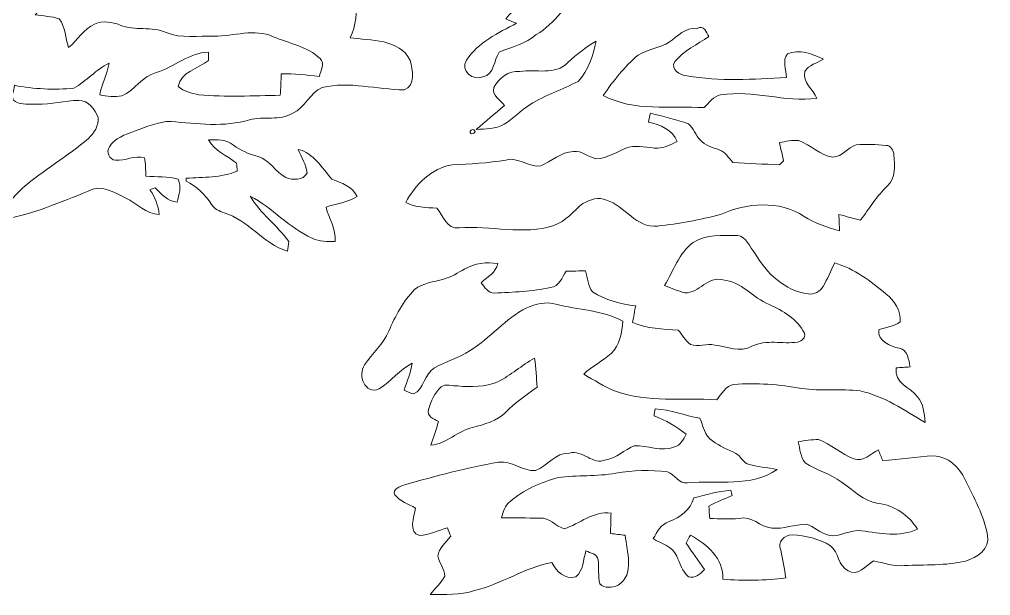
# Model space of a CAD drawing. Header units: centimetres. Extents: x -16.2 to 16.2, y -13.4 to 13.4.
# Drawn here: x -3.21 to 16.17, y -13.43 to -1.94 of the extents above; entities that cross this region are included whole.
import ezdxf

# ---------------------------------------------------------------- set-up
doc = ezdxf.new("R2010")
doc.units = ezdxf.units.CM
doc.header["$MEASUREMENT"] = 0
doc.layers.add('Layer 1', color=7, linetype='Continuous')

msp = doc.modelspace()

# ---------------------------------------------------------------- linework, layer by layer
at = {"layer": 'Layer 1', "color": 252, "lineweight": 9}
for points, knots in [([(-3.48801, 2.70792), (-3.25377, 2.81376), (-3.02199, 2.9337), (-2.76482, 2.97321), (-2.76482, 2.97321), (-2.80045, 2.84092), (-2.85054, 2.71322), (-2.88758, 2.58128), (-2.88758, 2.58128), (-2.65934, 2.57881), (-2.43003, 2.58939), (-2.20461, 2.62679), (-2.20461, 2.62679), (-2, 2.64266), (-1.86876, 2.81517), (-1.68426, 2.88149), (-1.68426, 2.88149), (-1.62288, 2.76578), (-1.59007, 2.61585), (-1.46448, 2.55059), (-1.46448, 2.55059), (-1.34136, 2.47403), (-1.19672, 2.4444), (-1.05843, 2.40665), (-1.05843, 2.40665), (-1.03832, 2.33574), (-1.03832, 2.24649), (-0.97341, 2.19851), (-0.97341, 2.19851), (-0.82278, 2.11808), (-0.63863, 2.15265), (-0.48693, 2.07257), (-0.48693, 2.07257), (-0.20224, 1.89971), (0.15512, 1.88842), (0.47721, 1.93358), (0.47721, 1.93358), (0.61938, 1.92617), (0.80494, 2.02565), (0.92594, 1.91029), (0.92594, 1.91029), (1.00497, 1.81152), (1.06459, 1.69686), (1.12667, 1.58609), (1.12667, 1.58609), (0.62114, 1.38677), (0.07399, 1.40688), (-0.45941, 1.40688), (-0.45941, 1.40688), (-0.63968, 1.41394), (-0.77374, 1.27565), (-0.91661, 1.18816), (-0.91661, 1.18816), (-0.89474, 0.96309), (-0.6866, 0.79834), (-0.45941, 0.85231), (-0.45941, 0.85231), (0.20169, 0.91652), (0.86315, 0.99025), (1.52778, 1.01177), (1.52778, 1.01177), (1.52037, 0.74436), (1.30518, 0.50165), (1.03601, 0.48613), (1.03601, 0.48613), (0.75273, 0.47378), (0.42077, 0.57891), (0.17241, 0.38665), (0.17241, 0.38665), (-0.06783, 0.16933), (-0.41144, 0.15452), (-0.69331, 0.01658), (-0.69331, 0.01658), (-0.78009, -0.08325), (-0.79208, -0.22472), (-0.83865, -0.34502), (-0.83865, -0.34502), (-0.41214, -0.3743), (0.01542, -0.35278), (0.42888, -0.23777), (0.42888, -0.23777), (0.51425, -0.2159), (0.55306, -0.32561), (0.60915, -0.37112), (0.60915, -0.37112), (0.80847, -0.36442), (1.00673, -0.34255), (1.2064, -0.33126), (1.2064, -0.33126), (1.18559, -0.49142), (1.17077, -0.67627), (1.02825, -0.78105), (1.02825, -0.78105), (0.84551, -0.92357), (0.62926, -1.01847), (0.45287, -1.17016), (0.45287, -1.17016), (0.56047, -1.25306), (0.67477, -1.34585), (0.81164, -1.36878), (0.81164, -1.36878), (1.01731, -1.34302), (1.20958, -1.25271), (1.41313, -1.21426), (1.41313, -1.21426), (1.5994, -1.43192), (1.86927, -1.55152), (2.15185, -1.57868), (2.15185, -1.57868), (2.38856, -1.52894), (2.55578, -1.27741), (2.8186, -1.32186), (2.8186, -1.32186), (3.04896, -1.39347), (3.26874, -1.52365), (3.51745, -1.51518), (3.51745, -1.51518), (3.52592, -1.78541), (3.51357, -2.05951), (3.38869, -2.30434), (3.38869, -2.30434), (3.79367, -2.35479), (4.37576, -2.3248), (4.58813, -2.75378), (4.58813, -2.75378), (4.62835, -2.93088), (4.70878, -3.26778), (4.46854, -3.34045), (4.46854, -3.34045), (3.92314, -3.33975), (3.37634, -3.16265), (2.83377, -3.29635), (2.83377, -3.29635), (2.58506, -3.39831), (2.49051, -3.69746), (2.24604, -3.80647), (2.24604, -3.80647), (1.98922, -3.96804), (1.66431, -3.86221), (1.38561, -3.93876), (1.38561, -3.93876), (0.87656, -4.08975), (0.33786, -4.0192), (-0.18143, -3.97122), (-0.18143, -3.97122), (-0.43684, -3.97016), (-0.6732, -4.08517), (-0.90921, -4.16701), (-0.90921, -4.16701), (-1.09618, -4.23016), (-1.30291, -4.306), (-1.41333, -4.48133), (-1.41333, -4.48133), (-1.48318, -4.5787), (-1.41156, -4.73392), (-1.29338, -4.74592), (-1.29338, -4.74592), (-1.09653, -4.75474), (-0.90568, -4.65067), (-0.70918, -4.69441), (-0.70918, -4.69441), (-0.68943, -4.81471), (-0.68872, -4.93889), (-0.68343, -5.0613), (-0.68343, -5.0613), (-0.47106, -5.08846), (-0.24493, -5.0553), (-0.03926, -5.1241), (-0.03926, -5.1241), (0.03377, -5.26873), (-0.02585, -5.43595), (-0.06042, -5.58341), (-0.06042, -5.58341), (-0.25304, -5.56436), (-0.37263, -5.41478), (-0.5021, -5.29413), (-0.5021, -5.29413), (-0.53597, -5.30648), (-0.56983, -5.31918), (-0.60335, -5.33223), (-0.60335, -5.33223), (-0.50457, -5.48252), (-0.43331, -5.64691), (-0.41814, -5.82895), (-0.41814, -5.82895), (-0.68378, -5.81942), (-0.86123, -5.60881), (-1.0856, -5.4998), (-1.0856, -5.4998), (-1.30926, -5.38409), (-1.58266, -5.21688), (-1.8349, -5.36081), (-1.8349, -5.36081), (-2.38664, -5.58694), (-2.94403, -5.81907), (-3.53176, -5.93055), (-3.53176, -5.93055), (-3.53458, -5.65503), (-3.31233, -5.4744), (-3.14017, -5.29343), (-3.14017, -5.29343), (-2.72284, -4.94065), (-2.24482, -4.66584), (-1.83066, -4.30918), (-1.83066, -4.30918), (-1.71989, -4.20405), (-1.61758, -4.05483), (-1.63593, -3.89572), (-1.63593, -3.89572), (-1.69731, -3.73203), (-1.83066, -3.54506), (-2.02398, -3.55141), (-2.02398, -3.55141), (-2.30338, -3.55706), (-2.57538, -3.64031), (-2.85583, -3.62479), (-2.85583, -3.62479), (-2.99977, -3.61985), (-3.15781, -3.65266), (-3.28658, -3.57328), (-3.28658, -3.57328), (-3.40687, -3.51049), (-3.30739, -3.35738), (-3.30739, -3.25155), (-3.30739, -3.25155), (-2.91757, -3.32669), (-2.5147, -3.34468), (-2.12029, -3.31011), (-2.12029, -3.31011), (-1.87053, -3.16935), (-1.68073, -2.9344), (-1.41826, -2.80987), (-1.41826, -2.80987), (-1.45672, -3.02754), (-1.56502, -3.22545), (-1.60524, -3.44346), (-1.60524, -3.44346), (-1.45919, -3.46533), (-1.31031, -3.4932), (-1.16285, -3.46075), (-1.16285, -3.46075), (-0.90568, -3.34927), (-0.75645, -3.07234), (-0.47917, -2.99579), (-0.47917, -2.99579), (-0.11616, -2.89242), (0.17029, -2.60138), (0.56258, -2.58868), (0.56258, -2.58868), (0.56329, -2.64407), (0.56435, -2.69981), (0.56576, -2.7559), (0.56576, -2.7559), (0.37173, -2.91888), (-0.00292, -2.97885), (-0.0382, -3.27766), (-0.0382, -3.27766), (0.07363, -3.37573), (0.22744, -3.40748), (0.36926, -3.44064), (0.36926, -3.44064), (0.91042, -3.4858), (1.45476, -3.45898), (1.99733, -3.45087), (1.99733, -3.45087), (2.00368, -3.308), (2.01003, -3.16547), (2.01638, -3.02366), (2.01638, -3.02366), (2.27109, -3.0166), (2.52473, -3.04341), (2.77697, -3.07728), (2.77697, -3.07728), (2.7999, -2.96016), (2.89797, -2.81552), (2.79073, -2.71745), (2.79073, -2.71745), (2.53567, -2.47227), (2.17125, -2.41829), (1.85763, -2.28177), (1.85763, -2.28177), (1.4791, -2.11384), (1.07129, -2.27189), (0.679, -2.27189), (0.679, -2.27189), (0.36079, -2.25672), (0.0246, -2.32727), (-0.27809, -2.19745), (-0.27809, -2.19745), (-0.57019, -2.06551), (-0.90533, -2.17558), (-1.19637, -2.04858), (-1.19637, -2.04858), (-1.35865, -1.99072), (-1.54491, -1.95509), (-1.70613, -2.03129), (-1.70613, -2.03129), (-1.92838, -2.12584), (-2.04268, -2.35514), (-2.22789, -2.49837), (-2.22789, -2.49837), (-2.29068, -2.30999), (-2.28786, -2.08774), (-2.41169, -1.92652), (-2.41169, -1.92652), (-2.5662, -1.87395), (-2.73166, -1.87184), (-2.89111, -1.84432), (-2.89111, -1.84432), (-2.72001, -1.60337), (-2.39193, -1.65488), (-2.16439, -1.50495), (-2.16439, -1.50495), (-2.09983, -1.43616), (-2.05221, -1.35431), (-2.00635, -1.27282), (-2.00635, -1.27282), (-2.24906, -1.21214), (-2.50235, -1.20403), (-2.74189, -1.12995), (-2.74189, -1.12995), (-3.18639, -0.98566), (-3.66193, -0.97084), (-4.12442, -1.01423), (-4.12442, -1.01423), (-4.15123, -0.97014), (-4.17805, -0.92604), (-4.2045, -0.8823), (-4.2045, -0.8823), (-4.08738, -0.77787), (-3.98472, -0.63182), (-3.82033, -0.60184), (-3.82033, -0.60184), (-3.57726, -0.56727), (-3.34196, -0.496), (-3.11089, -0.41416), (-3.11089, -0.41416), (-3.21285, -0.32385), (-3.29963, -0.20073), (-3.4351, -0.16157), (-3.4351, -0.16157), (-3.65876, -0.13511), (-3.87889, -0.19015), (-4.10079, -0.20567), (-4.10079, -0.20567), (-4.05069, -0.08255), (-4.04505, 0.09702), (-3.90111, 0.15487), (-3.90111, 0.15487), (-3.71696, 0.21872), (-3.51553, 0.20497), (-3.3282, 0.25894), (-3.3282, 0.25894), (-3.11901, 0.32173), (-2.91228, 0.39547), (-2.71155, 0.48295), (-2.71155, 0.48295), (-2.71366, 0.50906), (-2.71825, 0.56198), (-2.72037, 0.58844), (-2.72037, 0.58844), (-3.07173, 0.74613), (-3.39558, 0.98284), (-3.59737, 1.31657), (-3.59737, 1.31657), (-3.37124, 1.53282), (-3.04069, 1.43404), (-2.76376, 1.43757), (-2.76376, 1.43757), (-2.63958, 1.44251), (-2.52563, 1.5427), (-2.51787, 1.66935), (-2.51787, 1.66935), (-2.45508, 1.91382), (-2.62335, 2.13254), (-2.77646, 2.29905), (-2.77646, 2.29905), (-2.95779, 2.50261), (-3.23966, 2.52765), (-3.48942, 2.58022), (-3.48942, 2.58022), (-3.48907, 2.6229), (-3.48872, 2.66559), (-3.48801, 2.70792)], [0, 0, 0, 0, 0.01030928, 0.01030928, 0.01030928, 0.01030928, 0.02061856, 0.02061856, 0.02061856, 0.02061856, 0.03092784, 0.03092784, 0.03092784, 0.03092784, 0.04123711, 0.04123711, 0.04123711, 0.04123711, 0.05154639, 0.05154639, 0.05154639, 0.05154639, 0.06185567, 0.06185567, 0.06185567, 0.06185567, 0.07216495, 0.07216495, 0.07216495, 0.07216495, 0.08247423, 0.08247423, 0.08247423, 0.08247423, 0.09278351, 0.09278351, 0.09278351, 0.09278351, 0.10309278, 0.10309278, 0.10309278, 0.10309278, 0.11340206, 0.11340206, 0.11340206, 0.11340206, 0.12371134, 0.12371134, 0.12371134, 0.12371134, 0.13402062, 0.13402062, 0.13402062, 0.13402062, 0.1443299, 0.1443299, 0.1443299, 0.1443299, 0.15463918, 0.15463918, 0.15463918, 0.15463918, 0.16494845, 0.16494845, 0.16494845, 0.16494845, 0.17525773, 0.17525773, 0.17525773, 0.17525773, 0.18556701, 0.18556701, 0.18556701, 0.18556701, 0.19587629, 0.19587629, 0.19587629, 0.19587629, 0.20618557, 0.20618557, 0.20618557, 0.20618557, 0.21649485, 0.21649485, 0.21649485, 0.21649485, 0.22680412, 0.22680412, 0.22680412, 0.22680412, 0.2371134, 0.2371134, 0.2371134, 0.2371134, 0.24742268, 0.24742268, 0.24742268, 0.24742268, 0.25773196, 0.25773196, 0.25773196, 0.25773196, 0.26804124, 0.26804124, 0.26804124, 0.26804124, 0.27835052, 0.27835052, 0.27835052, 0.27835052, 0.28865979, 0.28865979, 0.28865979, 0.28865979, 0.29896907, 0.29896907, 0.29896907, 0.29896907, 0.30927835, 0.30927835, 0.30927835, 0.30927835, 0.31958763, 0.31958763, 0.31958763, 0.31958763, 0.32989691, 0.32989691, 0.32989691, 0.32989691, 0.34020619, 0.34020619, 0.34020619, 0.34020619, 0.35051546, 0.35051546, 0.35051546, 0.35051546, 0.36082474, 0.36082474, 0.36082474, 0.36082474, 0.37113402, 0.37113402, 0.37113402, 0.37113402, 0.3814433, 0.3814433, 0.3814433, 0.3814433, 0.39175258, 0.39175258, 0.39175258, 0.39175258, 0.40206186, 0.40206186, 0.40206186, 0.40206186, 0.41237113, 0.41237113, 0.41237113, 0.41237113, 0.42268041, 0.42268041, 0.42268041, 0.42268041, 0.43298969, 0.43298969, 0.43298969, 0.43298969, 0.44329897, 0.44329897, 0.44329897, 0.44329897, 0.45360825, 0.45360825, 0.45360825, 0.45360825, 0.46391753, 0.46391753, 0.46391753, 0.46391753, 0.4742268, 0.4742268, 0.4742268, 0.4742268, 0.48453608, 0.48453608, 0.48453608, 0.48453608, 0.49484536, 0.49484536, 0.49484536, 0.49484536, 0.50515464, 0.50515464, 0.50515464, 0.50515464, 0.51546392, 0.51546392, 0.51546392, 0.51546392, 0.5257732, 0.5257732, 0.5257732, 0.5257732, 0.53608247, 0.53608247, 0.53608247, 0.53608247, 0.54639175, 0.54639175, 0.54639175, 0.54639175, 0.55670103, 0.55670103, 0.55670103, 0.55670103, 0.56701031, 0.56701031, 0.56701031, 0.56701031, 0.57731959, 0.57731959, 0.57731959, 0.57731959, 0.58762887, 0.58762887, 0.58762887, 0.58762887, 0.59793814, 0.59793814, 0.59793814, 0.59793814, 0.60824742, 0.60824742, 0.60824742, 0.60824742, 0.6185567, 0.6185567, 0.6185567, 0.6185567, 0.62886598, 0.62886598, 0.62886598, 0.62886598, 0.63917526, 0.63917526, 0.63917526, 0.63917526, 0.64948454, 0.64948454, 0.64948454, 0.64948454, 0.65979381, 0.65979381, 0.65979381, 0.65979381, 0.67010309, 0.67010309, 0.67010309, 0.67010309, 0.68041237, 0.68041237, 0.68041237, 0.68041237, 0.69072165, 0.69072165, 0.69072165, 0.69072165, 0.70103093, 0.70103093, 0.70103093, 0.70103093, 0.71134021, 0.71134021, 0.71134021, 0.71134021, 0.72164948, 0.72164948, 0.72164948, 0.72164948, 0.73195876, 0.73195876, 0.73195876, 0.73195876, 0.74226804, 0.74226804, 0.74226804, 0.74226804, 0.75257732, 0.75257732, 0.75257732, 0.75257732, 0.7628866, 0.7628866, 0.7628866, 0.7628866, 0.77319588, 0.77319588, 0.77319588, 0.77319588, 0.78350515, 0.78350515, 0.78350515, 0.78350515, 0.79381443, 0.79381443, 0.79381443, 0.79381443, 0.80412371, 0.80412371, 0.80412371, 0.80412371, 0.81443299, 0.81443299, 0.81443299, 0.81443299, 0.82474227, 0.82474227, 0.82474227, 0.82474227, 0.83505155, 0.83505155, 0.83505155, 0.83505155, 0.84536082, 0.84536082, 0.84536082, 0.84536082, 0.8556701, 0.8556701, 0.8556701, 0.8556701, 0.86597938, 0.86597938, 0.86597938, 0.86597938, 0.87628866, 0.87628866, 0.87628866, 0.87628866, 0.88659794, 0.88659794, 0.88659794, 0.88659794, 0.89690722, 0.89690722, 0.89690722, 0.89690722, 0.90721649, 0.90721649, 0.90721649, 0.90721649, 0.91752577, 0.91752577, 0.91752577, 0.91752577, 0.92783505, 0.92783505, 0.92783505, 0.92783505, 0.93814433, 0.93814433, 0.93814433, 0.93814433, 0.94845361, 0.94845361, 0.94845361, 0.94845361, 0.95876289, 0.95876289, 0.95876289, 0.95876289, 0.96907216, 0.96907216, 0.96907216, 0.96907216, 0.97938144, 0.97938144, 0.97938144, 0.97938144, 1, 1, 1, 1]), ([(6.88154, -0.04798), (7.1747, -0.01446), (7.45833, 0.08643), (7.7536, 0.09843), (7.7536, 0.09843), (7.80829, 0.04022), (7.84497, -0.0321), (7.8866, -0.10019), (7.8866, -0.10019), (8.11697, -0.04974), (8.35156, -0.00317), (8.58898, -0.01552), (8.58898, -0.01552), (8.54171, -0.16651), (8.5209, -0.33196), (8.43729, -0.46813), (8.43729, -0.46813), (8.23867, -0.66887), (7.9688, -0.76165), (7.7282, -0.89817), (7.7282, -0.89817), (7.78641, -1.03364), (7.88519, -1.16699), (8.04394, -1.1878), (8.04394, -1.1878), (8.31417, -1.17969), (8.55512, -1.05022), (8.80488, -0.96308), (8.80488, -0.96308), (8.91565, -1.16805), (8.91601, -1.40229), (8.92342, -1.62983), (8.92342, -1.62983), (8.65213, -1.56527), (8.39249, -1.35572), (8.10109, -1.43192), (8.10109, -1.43192), (7.67846, -1.57339), (7.49043, -2.03412), (7.10273, -2.23732), (7.10273, -2.23732), (6.89318, -2.43346), (6.61272, -2.47967), (6.3626, -2.59292), (6.3626, -2.59292), (6.2543, -2.75096), (6.26912, -3.03389), (6.04016, -3.08363), (6.04016, -3.08363), (5.8486, -3.17182), (5.57944, -2.96227), (5.71137, -2.75096), (5.71137, -2.75096), (5.93997, -2.39571), (6.34567, -2.20768), (6.70797, -2.01507), (6.70797, -2.01507), (6.63706, -1.98684), (6.56721, -1.95686), (6.49772, -1.92687), (6.49772, -1.92687), (6.5852, -1.81857), (6.68434, -1.72085), (6.78135, -1.62137), (6.78135, -1.62137), (6.76689, -1.57162), (6.75242, -1.52223), (6.73796, -1.47355), (6.73796, -1.47355), (6.60108, -1.55293), (6.46808, -1.63971), (6.32521, -1.7078), (6.32521, -1.7078), (6.29346, -1.49825), (6.33826, -1.25624), (6.52417, -1.13242), (6.52417, -1.13242), (6.74043, -0.98425), (7.02865, -0.84278), (6.99125, -0.52599), (6.99125, -0.52599), (6.78276, -0.52458), (6.5718, -0.49389), (6.37954, -0.40993), (6.37954, -0.40993), (6.38165, -0.37782), (6.38589, -0.31362), (6.388, -0.28116), (6.388, -0.28116), (6.54499, -0.18838), (6.68539, -0.04515), (6.88154, -0.04798)], [0, 0, 0, 0, 0.04166667, 0.04166667, 0.04166667, 0.04166667, 0.08333333, 0.08333333, 0.08333333, 0.08333333, 0.125, 0.125, 0.125, 0.125, 0.16666667, 0.16666667, 0.16666667, 0.16666667, 0.20833333, 0.20833333, 0.20833333, 0.20833333, 0.25, 0.25, 0.25, 0.25, 0.29166667, 0.29166667, 0.29166667, 0.29166667, 0.33333333, 0.33333333, 0.33333333, 0.33333333, 0.375, 0.375, 0.375, 0.375, 0.41666667, 0.41666667, 0.41666667, 0.41666667, 0.45833333, 0.45833333, 0.45833333, 0.45833333, 0.5, 0.5, 0.5, 0.5, 0.54166667, 0.54166667, 0.54166667, 0.54166667, 0.58333333, 0.58333333, 0.58333333, 0.58333333, 0.625, 0.625, 0.625, 0.625, 0.66666667, 0.66666667, 0.66666667, 0.66666667, 0.70833333, 0.70833333, 0.70833333, 0.70833333, 0.75, 0.75, 0.75, 0.75, 0.79166667, 0.79166667, 0.79166667, 0.79166667, 0.83333333, 0.83333333, 0.83333333, 0.83333333, 0.875, 0.875, 0.875, 0.875, 0.91666667, 0.91666667, 0.91666667, 0.91666667, 1, 1, 1, 1]), ([(9.75774, -2.38619), (9.92636, -2.27683), (10.07382, -2.0888), (10.30137, -2.12231), (10.30137, -2.12231), (10.46047, -2.03412), (10.4901, -2.19287), (10.54584, -2.27894), (10.54584, -2.27894), (10.31336, -2.43593), (10.04984, -2.56152), (9.86463, -2.77707), (9.86463, -2.77707), (9.77044, -2.93088), (9.97575, -3.05964), (10.10875, -3.06105), (10.10875, -3.06105), (10.76315, -3.18064), (11.43414, -3.12984), (12.09454, -3.09598), (12.09454, -3.09598), (12.09136, -2.94358), (12.00422, -2.75272), (12.11359, -2.62396), (12.11359, -2.62396), (12.34536, -2.53047), (12.61629, -2.61761), (12.82972, -2.73156), (12.82972, -2.73156), (12.70731, -2.81093), (12.53515, -2.83986), (12.46248, -2.97815), (12.46248, -2.97815), (12.41062, -3.20005), (12.62723, -3.32846), (12.70272, -3.51155), (12.70272, -3.51155), (12.0589, -3.59445), (11.42426, -3.33763), (10.78114, -3.4417), (10.78114, -3.4417), (10.63509, -3.46675), (10.55325, -3.60503), (10.45094, -3.6957), (10.45094, -3.6957), (9.77961, -3.66042), (9.0543, -3.7786), (8.43764, -3.45546), (8.43764, -3.45546), (8.63978, -3.163), (8.86203, -2.87796), (9.13544, -2.64865), (9.13544, -2.64865), (9.32699, -2.52765), (9.56865, -2.5146), (9.75774, -2.38619)], [0, 0, 0, 0, 0.06666667, 0.06666667, 0.06666667, 0.06666667, 0.13333333, 0.13333333, 0.13333333, 0.13333333, 0.2, 0.2, 0.2, 0.2, 0.26666667, 0.26666667, 0.26666667, 0.26666667, 0.33333333, 0.33333333, 0.33333333, 0.33333333, 0.4, 0.4, 0.4, 0.4, 0.46666667, 0.46666667, 0.46666667, 0.46666667, 0.53333333, 0.53333333, 0.53333333, 0.53333333, 0.6, 0.6, 0.6, 0.6, 0.66666667, 0.66666667, 0.66666667, 0.66666667, 0.73333333, 0.73333333, 0.73333333, 0.73333333, 0.8, 0.8, 0.8, 0.8, 0.86666667, 0.86666667, 0.86666667, 0.86666667, 1, 1, 1, 1]), ([(7.73138, -2.7947), (7.90777, -2.63878), (8.09298, -2.49202), (8.29618, -2.37172), (8.29618, -2.37172), (8.24114, -2.65783), (8.14095, -2.9591), (7.93811, -3.17253), (7.93811, -3.17253), (7.62414, -3.33587), (7.28441, -3.44911), (6.98032, -3.63255), (6.98032, -3.63255), (6.7944, -3.74791), (6.64765, -3.91477), (6.46032, -4.02766), (6.46032, -4.02766), (6.29275, -4.12785), (6.09343, -4.1208), (5.9054, -4.13032), (5.9054, -4.13032), (6.09379, -3.97192), (6.27652, -3.80612), (6.47161, -3.65583), (6.47161, -3.65583), (6.39647, -3.54788), (6.20279, -3.45369), (6.25571, -3.2953), (6.25571, -3.2953), (6.35625, -3.11185), (6.54957, -2.94852), (6.77465, -2.97885), (6.77465, -2.97885), (7.08721, -2.92065), (7.48832, -3.06317), (7.73138, -2.7947)], [0, 0, 0, 0, 0.1, 0.1, 0.1, 0.1, 0.2, 0.2, 0.2, 0.2, 0.3, 0.3, 0.3, 0.3, 0.4, 0.4, 0.4, 0.4, 0.5, 0.5, 0.5, 0.5, 0.6, 0.6, 0.6, 0.6, 0.7, 0.7, 0.7, 0.7, 0.8, 0.8, 0.8, 0.8, 1, 1, 1, 1]), ([(9.38132, -3.80435), (9.63497, -3.8735), (9.89109, -3.93806), (10.14191, -4.01849), (10.14191, -4.01849), (10.23998, -4.10951), (10.2802, -4.24638), (10.3758, -4.34163), (10.3758, -4.34163), (10.46788, -4.4577), (10.62416, -4.48486), (10.75292, -4.53954), (10.75292, -4.53954), (10.87534, -4.5787), (10.93884, -4.70217), (11.02632, -4.78825), (11.02632, -4.78825), (11.3343, -4.81295), (11.64298, -4.82177), (11.95201, -4.83376), (11.95201, -4.83376), (11.97988, -4.80695), (12.00775, -4.78084), (12.03633, -4.75474), (12.03633, -4.75474), (12.01093, -4.63373), (11.98024, -4.51414), (11.95201, -4.3942), (11.95201, -4.3942), (12.08042, -4.37338), (12.21095, -4.33458), (12.34183, -4.35433), (12.34183, -4.35433), (12.57714, -4.43724), (12.76446, -4.64996), (13.01917, -4.68101), (13.01917, -4.68101), (13.21214, -4.68453), (13.31515, -4.49086), (13.48448, -4.43583), (13.48448, -4.43583), (13.68098, -4.4203), (13.88065, -4.43477), (14.07856, -4.44817), (14.07856, -4.44817), (14.17734, -4.45029), (14.2299, -4.55154), (14.23801, -4.63903), (14.23801, -4.63903), (14.25953, -4.84434), (14.27329, -5.10046), (14.1089, -5.25533), (14.1089, -5.25533), (13.8997, -5.45818), (13.74271, -5.70477), (13.57409, -5.94007), (13.57409, -5.94007), (13.42839, -5.90479), (13.28516, -5.86705), (13.14158, -5.82824), (13.14158, -5.82824), (13.14158, -5.93654), (13.14722, -6.0452), (13.15322, -6.15385), (13.15322, -6.15385), (12.9091, -6.07871), (12.66145, -6.00604), (12.4452, -5.86669), (12.4452, -5.86669), (11.95448, -5.5372), (11.2962, -5.59188), (10.77691, -5.83036), (10.77691, -5.83036), (10.36592, -5.93231), (9.94541, -6.01204), (9.5242, -6.05825), (9.5242, -6.05825), (9.09945, -6.11046), (8.87367, -5.64903), (8.50255, -5.54214), (8.50255, -5.54214), (8.34733, -5.4617), (8.17482, -5.53473), (8.03512, -5.60599), (8.03512, -5.60599), (7.84356, -5.75521), (7.69575, -5.96547), (7.45515, -6.04485), (7.45515, -6.04485), (6.83956, -6.24946), (6.1908, -6.04132), (5.5618, -6.09459), (5.5618, -6.09459), (5.32191, -6.12634), (5.24042, -5.8487), (5.11941, -5.70265), (5.11941, -5.70265), (4.90916, -5.68678), (4.69114, -5.68889), (4.49994, -5.58976), (4.49994, -5.58976), (4.68585, -5.22887), (5.01252, -4.90925), (5.42245, -4.83411), (5.42245, -4.83411), (5.78158, -4.82388), (6.13965, -4.80095), (6.49489, -4.74098), (6.49489, -4.74098), (6.73796, -4.67042), (6.94927, -4.89373), (7.19092, -4.85951), (7.19092, -4.85951), (7.40788, -4.76215), (7.59697, -4.58399), (7.84568, -4.56882), (7.84568, -4.56882), (8.01501, -4.55295), (8.13849, -4.68348), (8.29371, -4.71664), (8.29371, -4.71664), (8.52936, -4.70888), (8.73221, -4.55824), (8.94882, -4.4831), (8.94882, -4.4831), (9.14179, -4.44182), (9.33299, -4.50144), (9.52561, -4.50568), (9.52561, -4.50568), (9.66495, -4.49933), (9.7909, -4.42983), (9.91472, -4.37233), (9.91472, -4.37233), (9.8237, -4.13103), (9.57041, -4.04177), (9.34181, -3.98462), (9.34181, -3.98462), (9.35451, -3.9243), (9.36756, -3.86433), (9.38132, -3.80435)], [0, 0, 0, 0, 0.02777778, 0.02777778, 0.02777778, 0.02777778, 0.05555556, 0.05555556, 0.05555556, 0.05555556, 0.08333333, 0.08333333, 0.08333333, 0.08333333, 0.11111111, 0.11111111, 0.11111111, 0.11111111, 0.13888889, 0.13888889, 0.13888889, 0.13888889, 0.16666667, 0.16666667, 0.16666667, 0.16666667, 0.19444444, 0.19444444, 0.19444444, 0.19444444, 0.22222222, 0.22222222, 0.22222222, 0.22222222, 0.25, 0.25, 0.25, 0.25, 0.27777778, 0.27777778, 0.27777778, 0.27777778, 0.30555556, 0.30555556, 0.30555556, 0.30555556, 0.33333333, 0.33333333, 0.33333333, 0.33333333, 0.36111111, 0.36111111, 0.36111111, 0.36111111, 0.38888889, 0.38888889, 0.38888889, 0.38888889, 0.41666667, 0.41666667, 0.41666667, 0.41666667, 0.44444444, 0.44444444, 0.44444444, 0.44444444, 0.47222222, 0.47222222, 0.47222222, 0.47222222, 0.5, 0.5, 0.5, 0.5, 0.52777778, 0.52777778, 0.52777778, 0.52777778, 0.55555556, 0.55555556, 0.55555556, 0.55555556, 0.58333333, 0.58333333, 0.58333333, 0.58333333, 0.61111111, 0.61111111, 0.61111111, 0.61111111, 0.63888889, 0.63888889, 0.63888889, 0.63888889, 0.66666667, 0.66666667, 0.66666667, 0.66666667, 0.69444444, 0.69444444, 0.69444444, 0.69444444, 0.72222222, 0.72222222, 0.72222222, 0.72222222, 0.75, 0.75, 0.75, 0.75, 0.77777778, 0.77777778, 0.77777778, 0.77777778, 0.80555556, 0.80555556, 0.80555556, 0.80555556, 0.83333333, 0.83333333, 0.83333333, 0.83333333, 0.86111111, 0.86111111, 0.86111111, 0.86111111, 0.88888889, 0.88888889, 0.88888889, 0.88888889, 0.91666667, 0.91666667, 0.91666667, 0.91666667, 0.94444444, 0.94444444, 0.94444444, 0.94444444, 1, 1, 1, 1]), ([(5.86095, -4.13914), (5.92692, -4.18077), (5.81615, -4.25273), (5.78334, -4.19488), (5.78334, -4.19488), (5.76464, -4.15184), (5.82673, -4.12185), (5.86095, -4.13914)], [0, 0, 0, 0, 0.33333333, 0.33333333, 0.33333333, 0.33333333, 1, 1, 1, 1]), ([(0.56541, -4.33916), (0.73474, -4.3314), (0.92312, -4.32858), (1.0607, -4.44606), (1.0607, -4.44606), (1.21205, -4.54554), (1.37397, -4.63091), (1.55248, -4.67042), (1.55248, -4.67042), (1.78108, -4.74274), (1.90455, -4.97699), (2.10881, -5.09058), (2.10881, -5.09058), (2.24639, -5.14279), (2.451, -5.15338), (2.53214, -5.00203), (2.53214, -5.00203), (2.51803, -4.83129), (2.41043, -4.68771), (2.35399, -4.53002), (2.35399, -4.53002), (2.6662, -4.60304), (2.82918, -4.89902), (3.02497, -5.12339), (3.02497, -5.12339), (3.21794, -5.19642), (3.43349, -5.2645), (3.52768, -5.46841), (3.52768, -5.46841), (3.33965, -5.58623), (3.11634, -5.6134), (2.90891, -5.68078), (2.90891, -5.68078), (2.96888, -5.90903), (3.11175, -6.11928), (3.09482, -6.36411), (3.09482, -6.36411), (2.93854, -6.37222), (2.77697, -6.36764), (2.63233, -6.30131), (2.63233, -6.30131), (2.17478, -6.09141), (1.83823, -5.69736), (1.39867, -5.45853), (1.39867, -5.45853), (1.59234, -5.80919), (1.93983, -6.04026), (2.16455, -6.36764), (2.16455, -6.36764), (2.16737, -6.4322), (2.15044, -6.49534), (2.1395, -6.55849), (2.1395, -6.55849), (1.65514, -6.41173), (1.36092, -5.94078), (0.87902, -5.79296), (0.87902, -5.79296), (0.78377, -5.75839), (0.68217, -5.71888), (0.62679, -5.62822), (0.62679, -5.62822), (0.50226, -5.43101), (0.32763, -5.2645), (0.11667, -5.16361), (0.11667, -5.16361), (0.11808, -5.14914), (0.12055, -5.11986), (0.12196, -5.1054), (0.12196, -5.1054), (0.46204, -5.07718), (0.81799, -5.10258), (1.13761, -4.96111), (1.13761, -4.96111), (1.13373, -4.90749), (1.1302, -4.85422), (1.12667, -4.8013), (1.12667, -4.8013), (0.93723, -4.65314), (0.68641, -4.56071), (0.56541, -4.33916)], [0, 0, 0, 0, 0.04761905, 0.04761905, 0.04761905, 0.04761905, 0.0952381, 0.0952381, 0.0952381, 0.0952381, 0.14285714, 0.14285714, 0.14285714, 0.14285714, 0.19047619, 0.19047619, 0.19047619, 0.19047619, 0.23809524, 0.23809524, 0.23809524, 0.23809524, 0.28571429, 0.28571429, 0.28571429, 0.28571429, 0.33333333, 0.33333333, 0.33333333, 0.33333333, 0.38095238, 0.38095238, 0.38095238, 0.38095238, 0.42857143, 0.42857143, 0.42857143, 0.42857143, 0.47619048, 0.47619048, 0.47619048, 0.47619048, 0.52380952, 0.52380952, 0.52380952, 0.52380952, 0.57142857, 0.57142857, 0.57142857, 0.57142857, 0.61904762, 0.61904762, 0.61904762, 0.61904762, 0.66666667, 0.66666667, 0.66666667, 0.66666667, 0.71428571, 0.71428571, 0.71428571, 0.71428571, 0.76190476, 0.76190476, 0.76190476, 0.76190476, 0.80952381, 0.80952381, 0.80952381, 0.80952381, 0.85714286, 0.85714286, 0.85714286, 0.85714286, 0.9047619, 0.9047619, 0.9047619, 0.9047619, 1, 1, 1, 1]), ([(10.23046, -6.38704), (10.48869, -6.21947), (10.82171, -6.24805), (11.11452, -6.24628), (11.11452, -6.24628), (11.29832, -6.2618), (11.35441, -6.48511), (11.46624, -6.60012), (11.46624, -6.60012), (11.69166, -6.99593), (12.06032, -7.34871), (12.52916, -7.41045), (12.52916, -7.41045), (12.64487, -7.42773), (12.7694, -7.36282), (12.82655, -7.26122), (12.82655, -7.26122), (12.91263, -7.11059), (12.97719, -6.94831), (13.05762, -6.7945), (13.05762, -6.7945), (13.44638, -6.90386), (13.77411, -7.15433), (14.0782, -7.41045), (14.0782, -7.41045), (14.24683, -7.5445), (14.38512, -7.74347), (14.36219, -7.97066), (14.36219, -7.97066), (14.23978, -8.06838), (14.07362, -8.06697), (13.93498, -8.13047), (13.93498, -8.13047), (13.91593, -8.35695), (14.16569, -8.45573), (14.3449, -8.49453), (14.3449, -8.49453), (14.51424, -8.52981), (14.53329, -8.72666), (14.55975, -8.86566), (14.55975, -8.86566), (14.46697, -8.87448), (14.37419, -8.88047), (14.2814, -8.88576), (14.2814, -8.88576), (14.23731, -9.18492), (14.55904, -9.27029), (14.70791, -9.46115), (14.70791, -9.46115), (14.83456, -9.60014), (14.83985, -9.79558), (14.86031, -9.97232), (14.86031, -9.97232), (14.44968, -9.72643), (14.03975, -9.45338), (13.56632, -9.34543), (13.56632, -9.34543), (13.17721, -9.30134), (12.78457, -9.35178), (12.39616, -9.29569), (12.39616, -9.29569), (11.95166, -9.21914), (11.49658, -9.17645), (11.04679, -9.21702), (11.04679, -9.21702), (10.87922, -9.23748), (10.80266, -9.40929), (10.70177, -9.52006), (10.70177, -9.52006), (10.02796, -9.48901), (9.33087, -9.57721), (8.68247, -9.35002), (8.68247, -9.35002), (8.45951, -9.26147), (8.25737, -9.12953), (8.04994, -9.011), (8.04994, -9.011), (8.21751, -8.85401), (8.426, -8.74959), (8.60027, -8.60107), (8.60027, -8.60107), (8.76749, -8.42715), (8.813, -8.18233), (8.82993, -7.95126), (8.82993, -7.95126), (8.41612, -7.7343), (7.93881, -7.72865), (7.4922, -7.61788), (7.4922, -7.61788), (7.29605, -7.55509), (7.0932, -7.61083), (6.91223, -7.68914), (6.91223, -7.68914), (6.48466, -7.90046), (6.18974, -8.2938), (5.78369, -8.53722), (5.78369, -8.53722), (5.56674, -8.69138), (5.30074, -8.74959), (5.07461, -8.88647), (5.07461, -8.88647), (4.86929, -9.00183), (4.86894, -9.30945), (4.65198, -9.40682), (4.65198, -9.40682), (4.58601, -9.39024), (4.52604, -9.35778), (4.46501, -9.33026), (4.46501, -9.33026), (4.52922, -9.15317), (4.60012, -8.97678), (4.62905, -8.78946), (4.62905, -8.78946), (4.38034, -8.92069), (4.20854, -9.15564), (3.97253, -9.30451), (3.97253, -9.30451), (3.67655, -9.42798), (3.5425, -9.02441), (3.67691, -8.8272), (3.67691, -8.8272), (3.83213, -8.59719), (4.05261, -8.41128), (4.16056, -8.15093), (4.16056, -8.15093), (4.29532, -7.8546), (4.44137, -7.55473), (4.67738, -7.32508), (4.67738, -7.32508), (4.83543, -7.18396), (5.05838, -7.17867), (5.25135, -7.11694), (5.25135, -7.11694), (5.40446, -7.07496), (5.54028, -6.99064), (5.67751, -6.91303), (5.67751, -6.91303), (5.87471, -6.80014), (6.11284, -6.77122), (6.33579, -6.80473), (6.33579, -6.80473), (6.30087, -6.98465), (6.12483, -7.07249), (6.00418, -7.18926), (6.00418, -7.18926), (6.07156, -7.27675), (6.14282, -7.39669), (6.26806, -7.39669), (6.26806, -7.39669), (6.642, -7.37235), (7.02089, -7.36247), (7.38883, -7.28521), (7.38883, -7.28521), (7.55711, -7.25699), (7.62131, -7.0866), (7.69787, -6.95713), (7.69787, -6.95713), (7.79523, -6.95572), (7.98926, -6.9529), (8.08627, -6.95148), (8.08627, -6.95148), (8.12896, -7.09083), (8.12931, -7.2524), (8.22386, -7.36988), (8.22386, -7.36988), (8.48491, -7.5311), (8.78195, -7.61753), (9.0864, -7.6454), (9.0864, -7.6454), (9.06488, -7.75723), (9.04336, -7.86694), (9.02572, -7.98018), (9.02572, -7.98018), (9.31182, -8.10648), (9.6265, -8.11495), (9.93448, -8.13294), (9.93448, -8.13294), (10.01491, -8.22537), (10.07524, -8.3446), (10.17789, -8.41763), (10.17789, -8.41763), (10.33417, -8.48466), (10.50492, -8.39505), (10.6672, -8.42998), (10.6672, -8.42998), (10.90779, -8.46525), (11.17308, -8.58696), (11.40485, -8.45502), (11.40485, -8.45502), (11.6906, -8.30933), (12.01763, -8.41939), (12.3182, -8.37), (12.3182, -8.37), (12.39828, -8.34919), (12.48788, -8.28569), (12.45049, -8.19185), (12.45049, -8.19185), (12.31149, -7.91104), (12.02539, -7.74418), (11.74775, -7.62317), (11.74775, -7.62317), (11.42249, -7.48877), (11.19954, -7.16033), (10.82736, -7.1314), (10.82736, -7.1314), (10.52362, -7.04779), (10.35428, -7.39775), (10.06677, -7.3914), (10.06677, -7.3914), (9.92919, -7.35012), (9.79654, -7.29791), (9.66425, -7.24535), (9.66425, -7.24535), (9.83993, -6.95148), (9.944, -6.59765), (10.23046, -6.38704)], [0, 0, 0, 0, 0.01818182, 0.01818182, 0.01818182, 0.01818182, 0.03636364, 0.03636364, 0.03636364, 0.03636364, 0.05454545, 0.05454545, 0.05454545, 0.05454545, 0.07272727, 0.07272727, 0.07272727, 0.07272727, 0.09090909, 0.09090909, 0.09090909, 0.09090909, 0.10909091, 0.10909091, 0.10909091, 0.10909091, 0.12727273, 0.12727273, 0.12727273, 0.12727273, 0.14545455, 0.14545455, 0.14545455, 0.14545455, 0.16363636, 0.16363636, 0.16363636, 0.16363636, 0.18181818, 0.18181818, 0.18181818, 0.18181818, 0.2, 0.2, 0.2, 0.2, 0.21818182, 0.21818182, 0.21818182, 0.21818182, 0.23636364, 0.23636364, 0.23636364, 0.23636364, 0.25454545, 0.25454545, 0.25454545, 0.25454545, 0.27272727, 0.27272727, 0.27272727, 0.27272727, 0.29090909, 0.29090909, 0.29090909, 0.29090909, 0.30909091, 0.30909091, 0.30909091, 0.30909091, 0.32727273, 0.32727273, 0.32727273, 0.32727273, 0.34545455, 0.34545455, 0.34545455, 0.34545455, 0.36363636, 0.36363636, 0.36363636, 0.36363636, 0.38181818, 0.38181818, 0.38181818, 0.38181818, 0.4, 0.4, 0.4, 0.4, 0.41818182, 0.41818182, 0.41818182, 0.41818182, 0.43636364, 0.43636364, 0.43636364, 0.43636364, 0.45454545, 0.45454545, 0.45454545, 0.45454545, 0.47272727, 0.47272727, 0.47272727, 0.47272727, 0.49090909, 0.49090909, 0.49090909, 0.49090909, 0.50909091, 0.50909091, 0.50909091, 0.50909091, 0.52727273, 0.52727273, 0.52727273, 0.52727273, 0.54545455, 0.54545455, 0.54545455, 0.54545455, 0.56363636, 0.56363636, 0.56363636, 0.56363636, 0.58181818, 0.58181818, 0.58181818, 0.58181818, 0.6, 0.6, 0.6, 0.6, 0.61818182, 0.61818182, 0.61818182, 0.61818182, 0.63636364, 0.63636364, 0.63636364, 0.63636364, 0.65454545, 0.65454545, 0.65454545, 0.65454545, 0.67272727, 0.67272727, 0.67272727, 0.67272727, 0.69090909, 0.69090909, 0.69090909, 0.69090909, 0.70909091, 0.70909091, 0.70909091, 0.70909091, 0.72727273, 0.72727273, 0.72727273, 0.72727273, 0.74545455, 0.74545455, 0.74545455, 0.74545455, 0.76363636, 0.76363636, 0.76363636, 0.76363636, 0.78181818, 0.78181818, 0.78181818, 0.78181818, 0.8, 0.8, 0.8, 0.8, 0.81818182, 0.81818182, 0.81818182, 0.81818182, 0.83636364, 0.83636364, 0.83636364, 0.83636364, 0.85454545, 0.85454545, 0.85454545, 0.85454545, 0.87272727, 0.87272727, 0.87272727, 0.87272727, 0.89090909, 0.89090909, 0.89090909, 0.89090909, 0.90909091, 0.90909091, 0.90909091, 0.90909091, 0.92727273, 0.92727273, 0.92727273, 0.92727273, 0.94545455, 0.94545455, 0.94545455, 0.94545455, 0.96363636, 0.96363636, 0.96363636, 0.96363636, 1, 1, 1, 1]), ([(6.33755, -9.16093), (6.59861, -9.03499), (6.81275, -8.83285), (7.06604, -8.69385), (7.06604, -8.69385), (7.10732, -8.884), (7.10273, -9.07979), (7.12107, -9.27276), (7.12107, -9.27276), (6.89741, -9.42163), (6.68187, -9.58462), (6.49066, -9.77406), (6.49066, -9.77406), (6.31604, -9.94798), (6.06627, -10.01042), (5.83661, -10.07604), (5.83661, -10.07604), (5.5311, -10.13354), (5.31838, -10.40765), (4.99876, -10.4274), (4.99876, -10.4274), (5.04674, -10.27006), (5.11059, -10.11767), (5.15046, -9.95786), (5.15046, -9.95786), (5.06403, -9.90494), (4.90845, -9.84673), (4.9529, -9.71726), (4.9529, -9.71726), (5.00405, -9.55252), (5.07532, -9.38212), (5.20655, -9.26535), (5.20655, -9.26535), (5.29862, -9.18704), (5.43339, -9.25653), (5.53604, -9.2456), (5.53604, -9.2456), (5.8038, -9.27347), (6.08532, -9.26465), (6.33755, -9.16093)], [0, 0, 0, 0, 0.09090909, 0.09090909, 0.09090909, 0.09090909, 0.18181818, 0.18181818, 0.18181818, 0.18181818, 0.27272727, 0.27272727, 0.27272727, 0.27272727, 0.36363636, 0.36363636, 0.36363636, 0.36363636, 0.45454545, 0.45454545, 0.45454545, 0.45454545, 0.54545455, 0.54545455, 0.54545455, 0.54545455, 0.63636364, 0.63636364, 0.63636364, 0.63636364, 0.72727273, 0.72727273, 0.72727273, 0.72727273, 0.81818182, 0.81818182, 0.81818182, 0.81818182, 1, 1, 1, 1]), ([(9.47375, -9.70245), (9.77961, -9.71726), (10.065, -9.83756), (10.36487, -9.88801), (10.36487, -9.88801), (10.44107, -10.04111), (10.45447, -10.24643), (10.62098, -10.3378), (10.62098, -10.3378), (10.7568, -10.45563), (10.92931, -10.50854), (11.087, -10.59003), (11.087, -10.59003), (11.17696, -10.6433), (11.22106, -10.74984), (11.31207, -10.80241), (11.31207, -10.80241), (11.50892, -10.85497), (11.71001, -10.87614), (11.91144, -10.91), (11.91144, -10.91), (11.38757, -11.27548), (10.71941, -11.12132), (10.12251, -11.17882), (10.12251, -11.17882), (9.94682, -11.20422), (9.86639, -11.01372), (9.7221, -10.95763), (9.7221, -10.95763), (9.3792, -10.92094), (9.03031, -10.92235), (8.69094, -10.98656), (8.69094, -10.98656), (8.31029, -11.05535), (7.92012, -11.02325), (7.53806, -11.07017), (7.53806, -11.07017), (7.19727, -11.17706), (6.84626, -11.31111), (6.57709, -11.55453), (6.57709, -11.55453), (6.4762, -11.63285), (6.4388, -11.75561), (6.40776, -11.87309), (6.40776, -11.87309), (6.66352, -11.87944), (6.91999, -11.87556), (7.17681, -11.88508), (7.17681, -11.88508), (7.3719, -11.85827), (7.48726, -12.05089), (7.65835, -12.09463), (7.65835, -12.09463), (7.97691, -11.99903), (8.23479, -11.73056), (8.59463, -11.78454), (8.59463, -11.78454), (8.59145, -11.91824), (8.58722, -12.05477), (8.58404, -12.18918), (8.58404, -12.18918), (8.67965, -12.198), (8.78054, -12.21246), (8.87826, -12.2241), (8.87826, -12.2241), (8.90578, -12.54866), (9.07652, -12.99915), (8.73821, -13.21964), (8.73821, -13.21964), (8.6232, -13.2715), (8.4648, -13.28949), (8.36991, -13.19248), (8.36991, -13.19248), (8.3311, -13.0362), (8.36003, -12.87145), (8.33745, -12.71411), (8.33745, -12.71411), (8.32405, -12.59558), (8.18047, -12.579), (8.09404, -12.53419), (8.09404, -12.53419), (8.03865, -12.706), (8.04535, -12.92754), (7.8926, -13.05207), (7.8926, -13.05207), (7.66894, -13.11204), (7.50349, -12.94483), (7.41564, -12.76526), (7.41564, -12.76526), (6.86954, -12.8658), (6.40882, -13.202), (5.87012, -13.32547), (5.87012, -13.32547), (5.5879, -13.42637), (5.2824, -13.39956), (4.98818, -13.4052), (4.98818, -13.4052), (5.08202, -13.28173), (5.20549, -13.18013), (5.27816, -13.04184), (5.27816, -13.04184), (5.26723, -12.89473), (5.17198, -12.7769), (5.14199, -12.63685), (5.14199, -12.63685), (5.15716, -12.47457), (5.30603, -12.36803), (5.39811, -12.24386), (5.39811, -12.24386), (5.37518, -12.18741), (5.35295, -12.13097), (5.33073, -12.07523), (5.33073, -12.07523), (5.14693, -12.13097), (4.96525, -12.21352), (4.77334, -12.22798), (4.77334, -12.22798), (4.53557, -12.16236), (4.67491, -11.85651), (4.69114, -11.68259), (4.69114, -11.68259), (4.5532, -11.60074), (4.38422, -11.55171), (4.28474, -11.41977), (4.28474, -11.41977), (4.2223, -11.29806), (4.3941, -11.25502), (4.47665, -11.21657), (4.47665, -11.21657), (5.09613, -11.04547), (5.71561, -10.87331), (6.35025, -10.76748), (6.35025, -10.76748), (6.61272, -10.72621), (6.82333, -10.9474), (7.08544, -10.93435), (7.08544, -10.93435), (7.32569, -10.84298), (7.48585, -10.57381), (7.76348, -10.5858), (7.76348, -10.5858), (8.03265, -10.51101), (8.22633, -10.83839), (8.4902, -10.71774), (8.4902, -10.71774), (8.7061, -10.6874), (8.85709, -10.51736), (9.05394, -10.44293), (9.05394, -10.44293), (9.32417, -10.41858), (9.59228, -10.57028), (9.85792, -10.46339), (9.85792, -10.46339), (9.98175, -10.43375), (10.0396, -10.31134), (10.0957, -10.21009), (10.0957, -10.21009), (9.90202, -10.0524), (9.68259, -9.93351), (9.45188, -9.84038), (9.45188, -9.84038), (9.45893, -9.79417), (9.46599, -9.74831), (9.47375, -9.70245)], [0, 0, 0, 0, 0.02380952, 0.02380952, 0.02380952, 0.02380952, 0.04761905, 0.04761905, 0.04761905, 0.04761905, 0.07142857, 0.07142857, 0.07142857, 0.07142857, 0.0952381, 0.0952381, 0.0952381, 0.0952381, 0.11904762, 0.11904762, 0.11904762, 0.11904762, 0.14285714, 0.14285714, 0.14285714, 0.14285714, 0.16666667, 0.16666667, 0.16666667, 0.16666667, 0.19047619, 0.19047619, 0.19047619, 0.19047619, 0.21428571, 0.21428571, 0.21428571, 0.21428571, 0.23809524, 0.23809524, 0.23809524, 0.23809524, 0.26190476, 0.26190476, 0.26190476, 0.26190476, 0.28571429, 0.28571429, 0.28571429, 0.28571429, 0.30952381, 0.30952381, 0.30952381, 0.30952381, 0.33333333, 0.33333333, 0.33333333, 0.33333333, 0.35714286, 0.35714286, 0.35714286, 0.35714286, 0.38095238, 0.38095238, 0.38095238, 0.38095238, 0.4047619, 0.4047619, 0.4047619, 0.4047619, 0.42857143, 0.42857143, 0.42857143, 0.42857143, 0.45238095, 0.45238095, 0.45238095, 0.45238095, 0.47619048, 0.47619048, 0.47619048, 0.47619048, 0.5, 0.5, 0.5, 0.5, 0.52380952, 0.52380952, 0.52380952, 0.52380952, 0.54761905, 0.54761905, 0.54761905, 0.54761905, 0.57142857, 0.57142857, 0.57142857, 0.57142857, 0.5952381, 0.5952381, 0.5952381, 0.5952381, 0.61904762, 0.61904762, 0.61904762, 0.61904762, 0.64285714, 0.64285714, 0.64285714, 0.64285714, 0.66666667, 0.66666667, 0.66666667, 0.66666667, 0.69047619, 0.69047619, 0.69047619, 0.69047619, 0.71428571, 0.71428571, 0.71428571, 0.71428571, 0.73809524, 0.73809524, 0.73809524, 0.73809524, 0.76190476, 0.76190476, 0.76190476, 0.76190476, 0.78571429, 0.78571429, 0.78571429, 0.78571429, 0.80952381, 0.80952381, 0.80952381, 0.80952381, 0.83333333, 0.83333333, 0.83333333, 0.83333333, 0.85714286, 0.85714286, 0.85714286, 0.85714286, 0.88095238, 0.88095238, 0.88095238, 0.88095238, 0.9047619, 0.9047619, 0.9047619, 0.9047619, 0.92857143, 0.92857143, 0.92857143, 0.92857143, 0.95238095, 0.95238095, 0.95238095, 0.95238095, 1, 1, 1, 1]), ([(12.32419, -10.36214), (12.45966, -10.33639), (12.59513, -10.31205), (12.73377, -10.31557), (12.73377, -10.31557), (12.98248, -10.41259), (13.18815, -10.60203), (13.43932, -10.69728), (13.43932, -10.69728), (13.62242, -10.76854), (13.78081, -10.59603), (13.92792, -10.51842), (13.92792, -10.51842), (13.95614, -10.59003), (13.98366, -10.66235), (14.01188, -10.73467), (14.01188, -10.73467), (14.35125, -10.71986), (14.68639, -10.65459), (15.02612, -10.63978), (15.02612, -10.63978), (15.31328, -10.65107), (15.54647, -10.86591), (15.66041, -11.11744), (15.66041, -11.11744), (15.82869, -11.47551), (16.03506, -11.82899), (16.10174, -12.2241), (16.10174, -12.2241), (16.16559, -12.49539), (15.88866, -12.67495), (15.66817, -12.73986), (15.66817, -12.73986), (15.26918, -12.833), (14.85432, -12.80724), (14.44827, -12.82735), (14.44827, -12.82735), (14.23695, -12.84887), (14.03622, -12.77514), (13.83338, -12.73351), (13.83338, -12.73351), (13.68309, -12.82347), (13.51411, -13.05701), (13.3222, -12.93177), (13.3222, -12.93177), (13.12429, -12.83053), (13.13629, -12.56665), (12.97542, -12.43189), (12.97542, -12.43189), (12.74435, -12.29325), (12.47412, -12.22692), (12.20672, -12.21422), (12.20672, -12.21422), (12.05785, -12.21387), (11.89345, -12.35675), (11.98341, -12.52361), (11.98341, -12.52361), (12.01269, -12.70776), (12.05608, -12.88873), (12.07972, -13.07465), (12.07972, -13.07465), (11.6645, -13.12898), (11.24081, -13.13462), (10.82383, -13.0997), (10.82383, -13.0997), (10.84817, -12.69259), (10.50104, -12.40014), (10.17789, -12.21951), (10.17789, -12.21951), (10.14861, -12.27243), (10.12004, -12.32641), (10.09146, -12.38003), (10.09146, -12.38003), (10.21247, -12.55571), (10.337, -12.72963), (10.45941, -12.90496), (10.45941, -12.90496), (10.37474, -12.99563), (10.27914, -13.09193), (10.13662, -13.0496), (10.13662, -13.0496), (10.01103, -12.94483), (9.97505, -12.77761), (9.90379, -12.63826), (9.90379, -12.63826), (9.82124, -12.44706), (9.59863, -12.38955), (9.43318, -12.29042), (9.43318, -12.29042), (9.52032, -12.16095), (9.58946, -11.99868), (9.75421, -11.95211), (9.75421, -11.95211), (9.97822, -11.86991), (10.17507, -11.71434), (10.24527, -11.48045), (10.24527, -11.48045), (10.48975, -11.41659), (10.73317, -11.34498), (10.98681, -11.32558), (10.98681, -11.32558), (10.99281, -11.35239), (11.00551, -11.40566), (11.01151, -11.43247), (11.01151, -11.43247), (10.85452, -11.49844), (10.69718, -11.5637), (10.54619, -11.64237), (10.54619, -11.64237), (10.55043, -11.7034), (10.55819, -11.82581), (10.56242, -11.88685), (10.56242, -11.88685), (10.75786, -11.8999), (10.95436, -11.90096), (11.1505, -11.89002), (11.1505, -11.89002), (11.39674, -11.82017), (11.56749, -12.06076), (11.79961, -12.08123), (11.79961, -12.08123), (12.03421, -12.10592), (12.2547, -12.00432), (12.48788, -12.00291), (12.48788, -12.00291), (12.64487, -12.05089), (12.76764, -12.18353), (12.92991, -12.22234), (12.92991, -12.22234), (13.16169, -12.27455), (13.36136, -12.0964), (13.59349, -12.13379), (13.59349, -12.13379), (13.9639, -12.18812), (14.3502, -12.26679), (14.70685, -12.10275), (14.70685, -12.10275), (14.53611, -11.82617), (14.24965, -11.62367), (13.92298, -11.58769), (13.92298, -11.58769), (13.62806, -11.54783), (13.42486, -11.3157), (13.18744, -11.16153), (13.18744, -11.16153), (12.96942, -10.99573), (12.69602, -10.92976), (12.46989, -10.77983), (12.46989, -10.77983), (12.36794, -10.668), (12.36935, -10.4969), (12.32419, -10.36214)], [0, 0, 0, 0, 0.02564103, 0.02564103, 0.02564103, 0.02564103, 0.05128205, 0.05128205, 0.05128205, 0.05128205, 0.07692308, 0.07692308, 0.07692308, 0.07692308, 0.1025641, 0.1025641, 0.1025641, 0.1025641, 0.12820513, 0.12820513, 0.12820513, 0.12820513, 0.15384615, 0.15384615, 0.15384615, 0.15384615, 0.17948718, 0.17948718, 0.17948718, 0.17948718, 0.20512821, 0.20512821, 0.20512821, 0.20512821, 0.23076923, 0.23076923, 0.23076923, 0.23076923, 0.25641026, 0.25641026, 0.25641026, 0.25641026, 0.28205128, 0.28205128, 0.28205128, 0.28205128, 0.30769231, 0.30769231, 0.30769231, 0.30769231, 0.33333333, 0.33333333, 0.33333333, 0.33333333, 0.35897436, 0.35897436, 0.35897436, 0.35897436, 0.38461538, 0.38461538, 0.38461538, 0.38461538, 0.41025641, 0.41025641, 0.41025641, 0.41025641, 0.43589744, 0.43589744, 0.43589744, 0.43589744, 0.46153846, 0.46153846, 0.46153846, 0.46153846, 0.48717949, 0.48717949, 0.48717949, 0.48717949, 0.51282051, 0.51282051, 0.51282051, 0.51282051, 0.53846154, 0.53846154, 0.53846154, 0.53846154, 0.56410256, 0.56410256, 0.56410256, 0.56410256, 0.58974359, 0.58974359, 0.58974359, 0.58974359, 0.61538462, 0.61538462, 0.61538462, 0.61538462, 0.64102564, 0.64102564, 0.64102564, 0.64102564, 0.66666667, 0.66666667, 0.66666667, 0.66666667, 0.69230769, 0.69230769, 0.69230769, 0.69230769, 0.71794872, 0.71794872, 0.71794872, 0.71794872, 0.74358974, 0.74358974, 0.74358974, 0.74358974, 0.76923077, 0.76923077, 0.76923077, 0.76923077, 0.79487179, 0.79487179, 0.79487179, 0.79487179, 0.82051282, 0.82051282, 0.82051282, 0.82051282, 0.84615385, 0.84615385, 0.84615385, 0.84615385, 0.87179487, 0.87179487, 0.87179487, 0.87179487, 0.8974359, 0.8974359, 0.8974359, 0.8974359, 0.92307692, 0.92307692, 0.92307692, 0.92307692, 0.94871795, 0.94871795, 0.94871795, 0.94871795, 1, 1, 1, 1])]:
    msp.add_open_spline(points, degree=3, knots=knots, dxfattribs=at)

doc.saveas('drawing.dxf')
